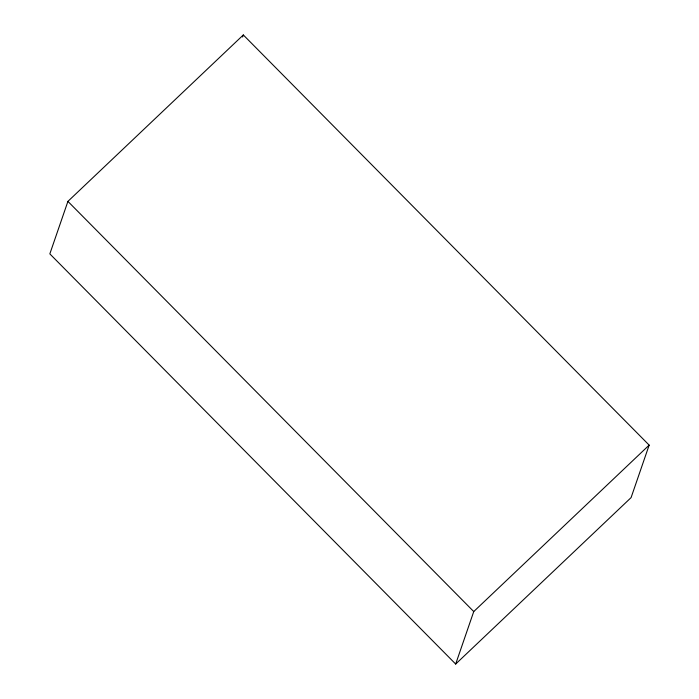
<?xml version="1.0" encoding="UTF-8"?>
<svg xmlns="http://www.w3.org/2000/svg" width="699" height="699" viewBox="0 0 699 699"><rect width="100%" height="100%" fill="white"/><g stroke="black" fill="none" stroke-linecap="round" stroke-linejoin="round"><path stroke-width="1.05" d="M67.917 201.382L49.839 253.877L455.678 664.05L631.083 497.618L649.161 445.123L243.322 34.95L67.917 201.382L473.747 611.555L455.678 664.05M242.614 37.012L243.322 34.95M473.747 611.555L649.161 445.123"/></g></svg>
